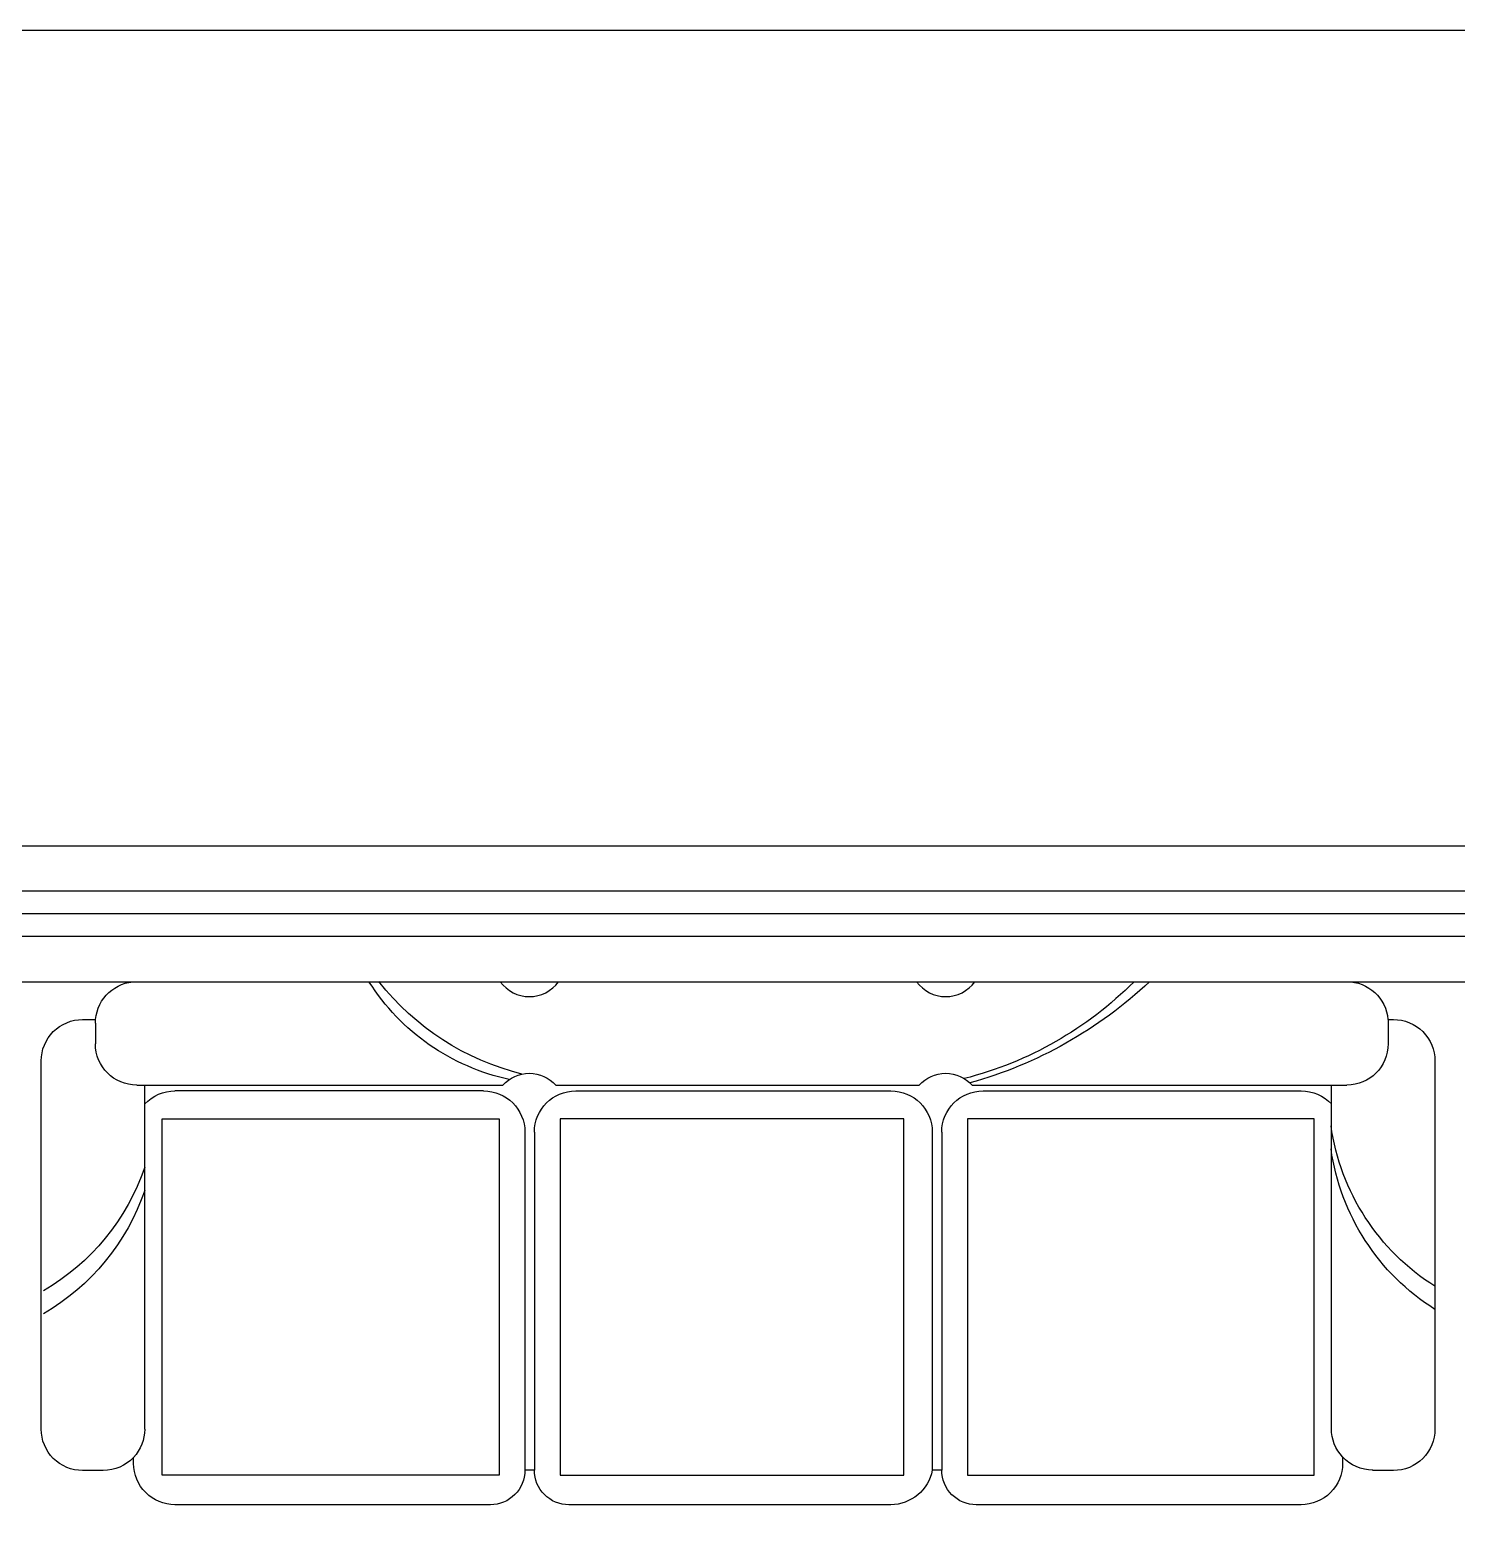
# Model space of a CAD drawing. Extents: x -6243262 to 3079315, y -2914302 to 172723.
# Drawn here: x -2535174 to -2533075, y -705311 to -703102 of the extents above; entities that cross this region are included whole.
import ezdxf

# ---------------------------------------------------------------- set-up
doc = ezdxf.new("R2010")
doc.units = 0
doc.header["$LTSCALE"] = 1000
for name, color, linetype in [('DOTE', 24, 'Continuous'), ('fur', 253, 'Continuous'), ('WINDOW', 4, 'Continuous')]:
    doc.layers.add(name, color=color, linetype=linetype)

# ---------------------------------------------------------------- blocks, each defined once
blk = doc.blocks.new('$plan$00002641')
at = {"layer": 'fur', "color": 0}
for p, q in [((60.9, 960.1), (91.3, 960.1)), ((152.2, 899.2), (152.2, 360.8)), ((658.3, 887.6), (152.2, 887.6)), ((201.8, 862.1), (201.8, 366.3)), ((726.2, 862.1), (201.8, 862.1)), ((726.2, 366.3), (726.2, 862.1)), ((160.6, 389.2), (160.6, 843)), ((201.8, 366.3), (726.2, 366.3)), ((221.5, 328.3), (718.8, 328.3)), ((221.5, 314.4), (718.8, 314.4)), ((152.2, 282.7), (152.2, -251.6)), ((201.8, 276.4), (726.2, 276.4)), ((201.8, -229.1), (201.8, 276.4)), ((726.2, 276.4), (726.2, -229.1)), ((160.6, 253.5), (160.6, -210)), ((726.2, -229.1), (201.8, -229.1)), ((221.5, -270.9), (718.8, -270.9)), ((221.5, -284.8), (718.8, -284.8)), ((152.2, -329.7), (152.2, -880.6)), ((201.8, -322.8), (726.2, -322.8)), ((201.8, -832.6), (201.8, -322.8)), ((726.2, -322.8), (726.2, -832.6)), ((160.6, -345.7), (160.6, -813.5)), ((726.2, -832.6), (201.8, -832.6)), ((658.3, -858), (152.2, -858)), ((60.9, -941.5), (91.3, -941.5))]:
    blk.add_line(p, q, dxfattribs=at)
blk.add_lwpolyline([(718.5, -918.9, 0.207927), (699.2, -874.4), (708.7, -874.4, 0.414214), (769.6, -813.5), (769.6, -335.6, 0.414214), (718.8, -284.8), (718.8, -270.9, 0.354555), (769.6, -210), (769.6, 263.7, 0.414214), (718.8, 314.4), (718.8, 328.3, 0.414214), (769.6, 379), (769.6, 843, 0.414214), (708.7, 903.9), (699.9, 903.9, 0.207927), (719.2, 948.5), (719.2, 978.9, 0.414214), (658.3, 1039.8), (116.6, 1039.8, 0.414214), (55.7, 978.9), (55.7, 959.8, 0.389489), (0, 899.2), (0, 364.5, -0.514939), (0, 279), (0, -247.9, -0.514939), (0, -333.4), (0, -880.6, 0.389489), (55.7, -941.2), (55.7, -949.4, 0.414214), (116.6, -1010.3), (658.3, -1010.3, 0.414214), (719.2, -949.4), (719.2, -918.9)], format="xyb", close=True, dxfattribs=at)
for centre, radius, start, end in [((165.1, 1204.3), 334.7, 288.8232, 329.8898), ((199, 1204.3), 334.7, 288.8232, 329.8898), ((60.9, 899.2), 60.9, 90, 94.8786), ((91.3, 899.2), 60.9, 0, 90), ((221.5, 843), 60.9, 133.0161, 180), ((658.3, 948.5), 60.9, 270, 313.0161), ((-173.7, 283.2), 324.8, 12.0984, 57.6672), ((-237.6, 240.4), 384.7, 13.8701, 51.8705), ((221.5, 389.2), 60.9, 180, 270), ((187.3, 321.8), 52.5, 131.9207, 228.0793), ((221.5, 253.5), 60.9, 90, 180), ((221.5, -210), 60.9, 180, 270), ((187.3, -290.6), 52.5, 131.9207, 228.0793), ((221.5, -345.7), 60.9, 90, 180), ((-382.6, -183.7), 542.1, 314.8957, 345.6532), ((-459.3, -157.7), 631.1, 316.7033, 344.5009), ((221.5, -813.5), 60.9, 180, 226.9839), ((165.1, -1188.8), 334.7, 32.2352, 81.9364), ((199, -1188.8), 334.7, 32.2352, 81.9364), ((657.6, -918.9), 60.9, 46.9839, 90), ((91.3, -880.6), 60.9, 270, 0), ((60.9, -880.6), 60.9, 265.1214, 270)]:
    blk.add_arc(centre, radius, start, end, dxfattribs=at)
blk = doc.blocks.new('$WINLIB2D$00000001')
at = {"color": 0}
for points in [[(-0.5, 0.5), (0.5, 0.5)], [(0.5, 0.16667), (-0.5, 0.16667)], [(0.5, -0.16667), (-0.5, -0.16667)], [(-0.5, -0.5), (0.5, -0.5)]]:
    blk.add_lwpolyline(points, dxfattribs=at)

msp = doc.modelspace()

# ---------------------------------------------------------------- linework, layer by layer
at = {"color": 2}
msp.add_lwpolyline([(-2523800.4, -703101.6), (-2506750.4, -703101.6), (-2506750.4, -719701.6), (-2522750.4, -719701.6), (-2522750.4, -721201.6), (-2528350.4, -721201.6), (-2528350.4, -719701.6), (-2543750.4, -719701.6), (-2543750.4, -721201.6), (-2549350.4, -721201.6), (-2549350.4, -703101.6), (-2532300.4, -703101.6)], dxfattribs=at)
msp.add_lwpolyline([(-2548150.4, -704301.6), (-2507950.4, -704301.6), (-2507950.4, -718501.6), (-2523950.4, -718501.6), (-2523950.4, -720001.6), (-2527150.4, -720001.6), (-2527150.4, -718501.6), (-2544950.4, -718501.6), (-2544950.4, -720001.6), (-2548150.4, -720001.6)], close=True)
at = {"layer": 'DOTE'}
msp.add_line((-2506950.4, -704401.6), (-2549150.4, -704401.6), dxfattribs=at)

# ---------------------------------------------------------------- block references
at = {"yscale": -1, "rotation": 270}
msp.add_blockref('$plan$00002641', (-2534117.4, -704501.6), dxfattribs=at)
at = {"layer": 'WINDOW', "xscale": -2600, "yscale": 200, "zscale": -2600, "rotation": 180}
msp.add_blockref('$WINLIB2D$00000001', (-2534050.4, -704401.6), dxfattribs=at)

doc.saveas('drawing.dxf')
